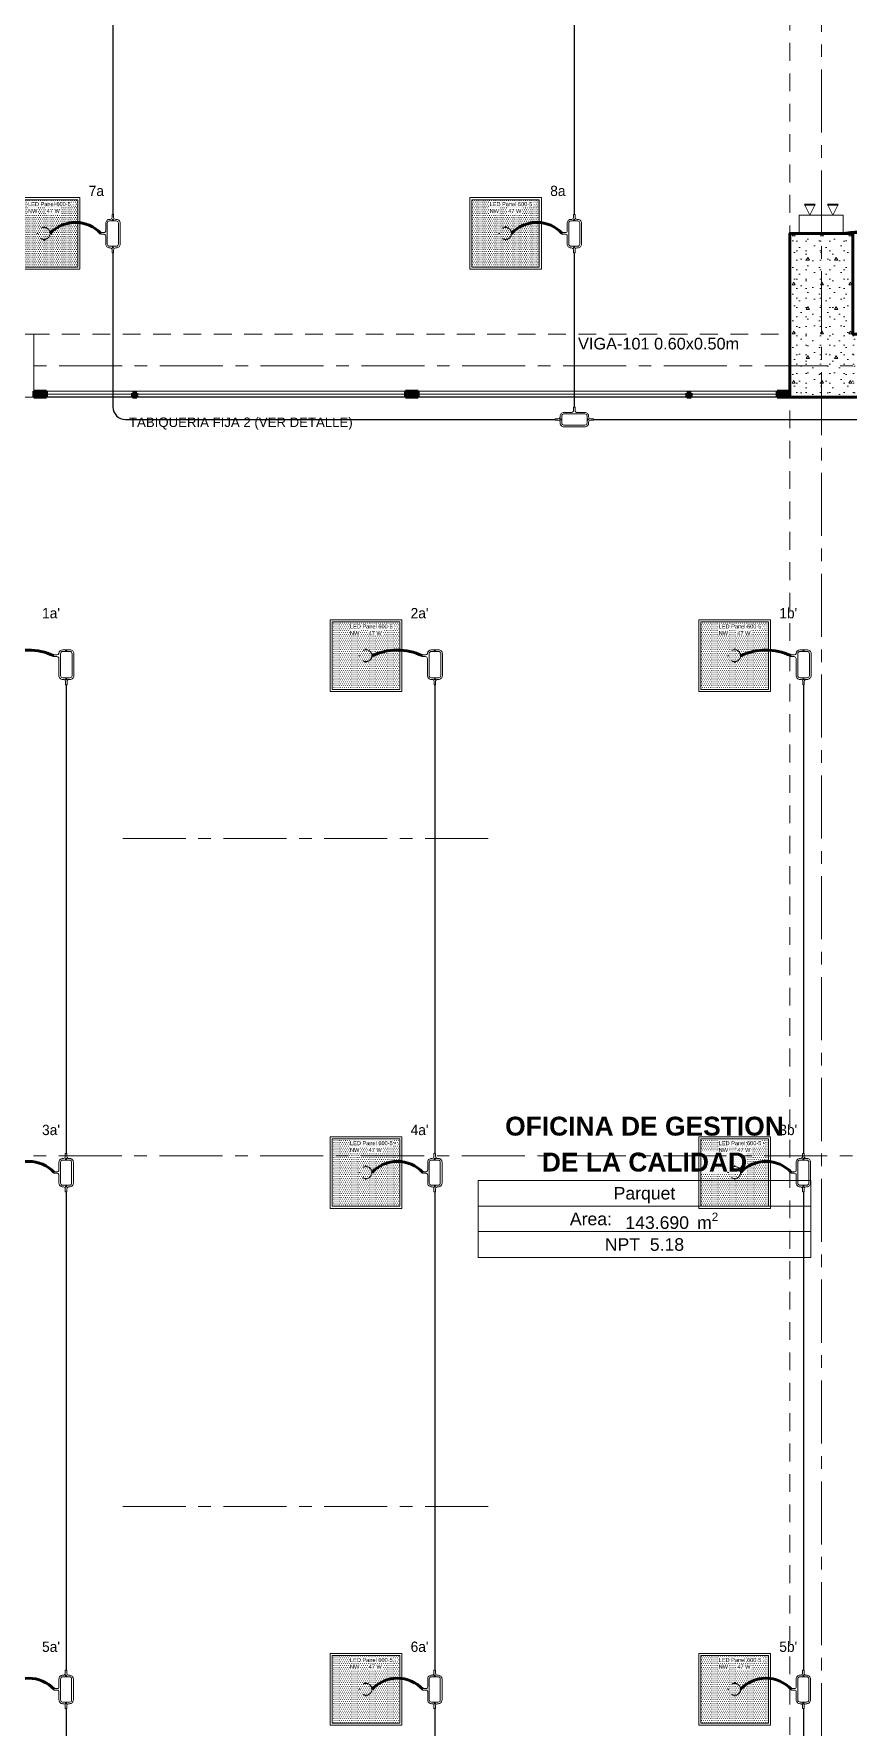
# Model space of a CAD drawing. Header units: inches. Extents: x -38 to 5698, y -33 to 92.
# Drawn here: x 102.57 to 109.03, y 19.15 to 32.58 of the extents above; entities that cross this region are included whole.
import ezdxf
from ezdxf.lldxf.tags import DXFTag

# ---------------------------------------------------------------- set-up
doc = ezdxf.new("R2010")
doc.units = ezdxf.units.IN
doc.header["$MEASUREMENT"] = 0
doc.set_wipeout_variables(frame=1)
for name, pattern in [('CONTINUA', [0]), ('DASHED', [0.75, 0.5, -0.25]), ('Hidden Line', [0.195611, 0.141111, -0.0545]), ('HIDDEN2', [0.1875, 0.125, -0.0625]), ('Punto & Raya', [0.65, 0.5, -0.075, 0, -0.075]), ('Wipeout_Contour', [1, 0, -1])]:
    doc.linetypes.add(name, pattern=pattern)
for name, color, linetype, lineweight in [('00_IE_Luminarias', 6, 'Continuous', 30), ('ALUMBRADO_CONDUIT', 30, 'CONDUIT1', 30), ('Bancas', 1, 'Continuous', 13), ('CABLEADO EXT.', 3, 'PVCSUBT', 30), ('Luminarias', 5, 'Continuous', 20), ('pulsador', 4, 'Continuous', 40), ('Simb_Alumbrado', 140, 'CONTINUA', 30)]:
    doc.layers.add(name, color=color, linetype=linetype, lineweight=lineweight)
for name, color, linetype in [('02 _ ARQ _ ALB _ Ejes Generales', 7, 'Continuous'), ('02 _ ARQ _ ZON _ Espacio.3D', 7, 'Continuous'), ('08 _ STR _ EXT _ 06 Columnas', 7, 'Continuous'), ('08 _ STR _ EXT _ 09 Vigas', 7, 'Continuous'), ('Acabado - Muros', 7, 'Continuous'), ('Marcador - Secciones', 251, 'Continuous'), ('Notas - Etiquetas', 251, 'Continuous')]:
    doc.layers.add(name, color=color, linetype=linetype)
doc.styles.add('Estilo_Generado_1', font='swisseb.ttf')
doc.styles.add('Estilo_Generado_4', font='swisse.ttf')
doc.styles.add('Estilo_Generado_7', font='swisse.ttf')
doc.styles.add('{18b73a54-fa43-428c-adcb-c1c7bbdf2c84}', font='Simplex.shx')
tags = doc.linetypes.add('CONDUIT', pattern='A,1.5,-0.210535,["con",{18b73a54-fa43-428c-adcb-c1c7bbdf2c84},S=0.2,R=0,X=0,Y=-0.065594],-0.702384', length=2.412919).pattern_tags.tags
tags[6] = DXFTag(74, 10)
tags = doc.linetypes.add('CONDUIT1', pattern='A,1,-0.19772,["con",{18b73a54-fa43-428c-adcb-c1c7bbdf2c84},S=0.2,R=0,X=0,Y=-0.065594],-0.593642', length=1.791362).pattern_tags.tags
tags[6] = DXFTag(74, 10)
tags = doc.linetypes.add('PVCSUBT', pattern='A,0.6,-0.3,0.6,-0.075691,["PVC",Standard,S=0.2,R=0,X=0,Y=-0.093724],-0.621005', length=2.196696).pattern_tags.tags
tags[10] = DXFTag(74, 10)

# ---------------------------------------------------------------- blocks, each defined once
blk = doc.blocks.new('*U270')
at = {"layer": 'Luminarias', "linetype": 'DASHED', "lineweight": 0, "ltscale": 0.05}
blk.add_lwpolyline([(0, -0.005), (0, 0.005)], dxfattribs=at)
blk = doc.blocks.new('*U271')
at = {"color": 0, "linetype": 'ByBlock', "lineweight": -2, "transparency": 16777216}
for p, rotation in [((-0.05, 0), 90), ((0, -0.05), 180), ((0.05, 0), 269.9999999999999)]:
    blk.add_blockref('*U270', p, dxfattribs=dict(at, rotation=rotation))
blk.add_blockref('*U270', (0, 0.05), dxfattribs=at)
blk = doc.blocks.new('PANEL LED 50W')
at = {"layer": 'Luminarias'}
h = blk.add_hatch(dxfattribs=at)
h.set_pattern_fill('DOTS', color=4, scale=0.009097)
h.set_pattern_definition([(0, (0, -2e-14), (0.0072206, 0.01444116), [0, -0.01444116])])
h.paths.add_polyline_path([(-0.257, -0.257), (0.257, -0.257), (0.257, 0.257), (-0.257, 0.257)])
h.paths.add_polyline_path([(-0.13, 0.097), (0.185, 0.097), (0.185, 0.247), (-0.13, 0.247)], flags=24)
at = {"layer": 'Luminarias', "color": 4, "lineweight": 0}
for points in [[(-0.273, 0.273), (0.273, 0.273), (0.273, -0.273), (-0.273, -0.273)], [(-0.257, -0.257), (0.257, -0.257), (0.257, 0.257), (-0.257, 0.257)]]:
    blk.add_lwpolyline(points, close=True, dxfattribs=at)
at = {"layer": 'Luminarias', "color": 4, "linetype": 'DASHED', "lineweight": 0, "ltscale": 0.01}
blk.add_circle((0, 0), 0.0455, dxfattribs=at)
at = {"color": 4}
blk.add_blockref('*U271', (0, 0), dxfattribs=at)
at = {"layer": 'Luminarias', "color": 4, "insert": (-0.122, 0.239), "char_height": 0.03093, "width": 0.38285, "attachment_point": 1}
blk.add_mtext('{\\Ftxt|c0;LED Panel 600-5 - NW      47 W}', dxfattribs=at)
blk = doc.blocks.new('oval t')
at = {"layer": 'Simb_Alumbrado', "lineweight": 13}
blk.add_lwpolyline([(0.014, 0.01, -0.414214), (0.004, 0.02), (0.004, 0.042), (-0.006, 0.042), (-0.006, 0.02, -0.414214), (-0.016, 0.01), (-0.066, 0.01, 0.414214), (-0.09, -0.014), (-0.09, -0.018, -0.414214), (-0.102, -0.03), (-0.121, -0.03), (-0.121, -0.04), (-0.102, -0.04, -0.451917), (-0.09, -0.054, 0.451917), (-0.066, -0.081), (0.066, -0.081, 0.414214), (0.09, -0.057), (0.09, -0.051, -0.398753), (0.102, -0.04), (0.121, -0.04), (0.121, -0.03), (0.102, -0.03, -0.368669), (0.09, -0.018), (0.09, -0.014, 0.414214), (0.066, 0.01), (0.014, 0.01)], format="xyb", dxfattribs=at)
blk.add_lwpolyline([(-0.066, 0), (0.066, 0, -0.414214), (0.08, -0.014), (0.08, -0.057, -0.414214), (0.066, -0.07), (-0.066, -0.07, -0.414214), (-0.08, -0.057), (-0.08, -0.014, -0.414214)], format="xyb", close=True, dxfattribs=at)
for points in [[(-0.091, -0.035), (-0.083, -0.035)], [(-0.087, -0.031), (-0.087, -0.039)], [(0.084, -0.035), (0.092, -0.035)], [(0.088, -0.031), (0.088, -0.039)]]:
    blk.add_lwpolyline(points, dxfattribs=at)
for centre in [(-0.087, -0.035), (0.088, -0.035)]:
    blk.add_circle(centre, 0.00419, dxfattribs=at)
blk = doc.blocks.new('CAJA OVAL TIPO L')
at = {"layer": 'Simb_Alumbrado', "lineweight": 13}
blk.add_lwpolyline([(-0.049, -0.079), (-0.049, -0.034, -0.380413), (-0.026, -0.009), (-0.026, -0.009, 0.341426), (-0.016, 0.003), (-0.016, 0.024), (-0.006, 0.024), (-0.006, 0.003, 0.414214), (0.006, -0.009), (0.114, -0.009, -0.414214), (0.139, -0.034), (0.139, -0.038, 0.414214), (0.151, -0.051), (0.172, -0.051), (0.172, -0.061), (0.151, -0.061, 0.414214), (0.139, -0.073), (0.139, -0.079, -0.414214), (0.114, -0.104), (-0.024, -0.104, -0.414214), (-0.049, -0.079, 0.414214)], format="xyb", dxfattribs=at)
for points in [[(-0.048, -0.056), (-0.04, -0.056)], [(-0.044, -0.051), (-0.044, -0.06)], [(0.132, -0.056), (0.141, -0.056)], [(0.137, -0.051), (0.137, -0.06)]]:
    blk.add_lwpolyline(points, dxfattribs=at)
blk.add_lwpolyline([(-0.024, -0.02), (0.114, -0.02, -0.414214), (0.128, -0.034), (0.128, -0.079, -0.414214), (0.114, -0.093), (-0.024, -0.093, -0.414214), (-0.038, -0.079), (-0.038, -0.034, -0.414214)], format="xyb", close=True, dxfattribs=at)
for centre in [(-0.044, -0.056), (0.137, -0.056)]:
    blk.add_circle(centre, 0.00438, dxfattribs=at)
blk = doc.blocks.new('luz de emergencia')
at = {"color": 5, "lineweight": 40}
for p, q in [((164.149, 48.937, 0), (164.233, 48.937, 0)), ((164.331, 48.937, 0), (164.415, 48.937, 0))]:
    blk.add_line(p, q, dxfattribs=at)
at = {"layer": '00_IE_Luminarias', "color": 5, "linetype": 'Continuous', "lineweight": 13}
for p, q in [((164.191, 49.021, 0), (164.149, 48.937, 0)), ((164.233, 48.937, 0), (164.191, 49.021, 0)), ((164.373, 49.021, 0), (164.331, 48.937, 0)), ((164.415, 48.937, 0), (164.373, 49.021, 0))]:
    blk.add_line(p, q, dxfattribs=at)
at = {"layer": '00_IE_Luminarias', "color": 5, "linetype": 'Continuous', "lineweight": 13, "elevation": 0}
blk.add_lwpolyline([(164.457, 49.021), (164.107, 49.021), (164.107, 49.167), (164.457, 49.167)], close=True, dxfattribs=at)

msp = doc.modelspace()

# ---------------------------------------------------------------- hatches: boundary and pattern name
at = {"layer": '08 _ STR _ EXT _ 06 Columnas', "linetype": 'Continuous', "lineweight": 9}
h = msp.add_hatch(dxfattribs=at)
h.set_pattern_fill('HORMIGÓN_EN_MASA_0002', style=0, pattern_type=2)
h.set_pattern_definition([(0, (92.5, 3e-09), (0, 0.3897114), [0.024375, -0.200625]), (0, (92.6125, 0.19486), (0, 0.3897114), [0.024375, -0.200625]), (60, (92.5, 3e-09), (-0.3375, 0.1948557), [0.024375, -0.200625]), (60, (92.725, 3e-09), (-0.3375, 0.1948557), [0.024375, -0.200625]), (120, (92.5244, 3e-09), (0.3375, 0.1948557), [0.024375, -0.200625]), (120, (92.7494, 3e-09), (0.3375, 0.1948557), [0.024375, -0.200625]), (0, (92.500015, 0.0375), (0, 0.075), [0, -0.075, 0, -0.1125]), (45, (92.537515, 0.0375), (-0.05303301, 0.05303301), [0, -0.05625, 0, -0.09375])])
h.paths.add_polyline_path([(109.47, 29.7), (109.47, 30.2), (109.07, 30.2), (109.07, 31), (108.57, 31), (108.57, 29.7)])

# ---------------------------------------------------------------- linework, layer by layer
at = {"layer": '02 _ ARQ _ ALB _ Ejes Generales', "color": 251, "linetype": 'Punto & Raya', "lineweight": 13}
for p, q in [((108.82, 45.9), (108.82, 2.05)), ((148.07, 29.95), (97.345, 29.95)), ((103.275, 26.2), (106.275, 26.2)), ((103.275, 20.9), (106.275, 20.9))]:
    msp.add_line(p, q, dxfattribs=at)
at = {"layer": '02 _ ARQ _ ZON _ Espacio.3D', "color": 252, "linetype": 'Continuous', "lineweight": 13}
for p, q in [((106.095, 23.488), (106.095, 22.877)), ((106.095, 23.488), (108.736, 23.488)), ((108.736, 22.877), (108.736, 23.488)), ((106.095, 23.284), (108.736, 23.284)), ((106.095, 23.081), (108.736, 23.081)), ((106.095, 22.877), (108.736, 22.877))]:
    msp.add_line(p, q, dxfattribs=at)
at = {"layer": '02 _ ARQ _ ZON _ Espacio.3D', "color": 254, "linetype": 'Continuous', "lineweight": 0, "flags": 128}
msp.add_lwpolyline([(100.82, 33.75), (100.82, 29.75), (101.57, 29.75), (101.57, 30.7), (102.07, 30.7), (102.07, 30.2), (102.57, 30.2), (102.57, 29.7), (108.57, 29.7), (108.57, 31), (112.57, 31), (112.57, 29.7), (115.57, 29.7), (115.57, 30.8), (116.07, 30.8), (116.07, 30.2), (116.67, 30.2), (116.67, 29.7), (122.57, 29.7), (122.57, 30.6), (122.812, 30.6), (122.812, 39)], dxfattribs=at)
msp.add_lwpolyline([(100.82, 17.4), (112.52, 17.4), (112.52, 29.7), (100.82, 29.7), (100.82, 27.965), (102.07, 27.965), (102.07, 27.79), (100.82, 27.79)], close=True, dxfattribs=at)
at = {"layer": '08 _ STR _ EXT _ 06 Columnas', "color": 7, "linetype": 'Continuous', "lineweight": 80, "flags": 128}
msp.add_lwpolyline([(109.47, 29.7), (108.57, 29.7), (108.57, 31), (109.07, 31), (109.07, 30.2), (109.47, 30.2)], close=True, dxfattribs=at)
at = {"layer": '08 _ STR _ EXT _ 09 Vigas', "color": 251, "linetype": 'Hidden Line', "lineweight": 13}
for p, q in [((108.57, 30.2), (108.57, 39.4)), ((102.07, 30.2), (108.57, 30.2)), ((108.57, 17.4), (108.57, 29.7))]:
    msp.add_line(p, q, dxfattribs=at)
at = {"layer": 'Acabado - Muros', "color": 7, "linetype": 'Continuous', "lineweight": 60}
for p, q in [((102.57, 29.75), (102.57, 29.7)), ((108.57, 29.75), (108.57, 29.7))]:
    msp.add_line(p, q, dxfattribs=at)
at = {"layer": 'ALUMBRADO_CONDUIT', "color": 30, "lineweight": 30, "ltscale": 0.4, "true_color": 0xf26722}
for p, q in [((103.197, 33.347), (103.197, 31.151)), ((106.859, 33.347), (106.859, 31.151)), ((103.297, 29.524), (106.708, 29.524)), ((107.013, 29.524), (112.632, 29.524)), ((102.827, 27.421), (102.827, 23.701)), ((105.752, 27.421), (105.752, 23.701)), ((108.678, 27.421), (108.678, 23.701)), ((102.827, 23.397), (102.827, 19.601)), ((105.752, 23.397), (105.752, 19.601)), ((108.678, 23.397), (108.678, 19.601)), ((102.827, 19.297), (102.827, 18.304)), ((105.752, 19.297), (105.752, 18.3)), ((108.678, 19.297), (108.678, 18.3))]:
    msp.add_line(p, q, dxfattribs=at)
msp.add_arc((103.297, 29.624), 0.1, 180, 270, dxfattribs=at)
at = {"layer": 'CABLEADO EXT.', "color": 3, "lineweight": 80}
for centre, radius, start, end in [((102.9, 30.813), 0.275, 42.972, 137.028), ((106.562, 30.813), 0.275, 42.972, 137.028), ((109.128, 30.266), 0.746, 29.0947, 100.2724), ((102.528, 27.218), 0.476, 65.3702, 114.8494), ((105.454, 27.218), 0.476, 65.3702, 114.8494), ((108.379, 27.218), 0.476, 65.3702, 114.8494), ((102.529, 23.363), 0.275, 42.972, 137.028), ((105.455, 23.363), 0.275, 42.972, 137.028), ((108.38, 23.363), 0.275, 42.972, 137.028), ((102.529, 19.263), 0.275, 42.972, 137.028), ((105.455, 19.263), 0.275, 42.972, 137.028), ((108.38, 19.263), 0.275, 42.972, 137.028)]:
    msp.add_arc(centre, radius, start, end, dxfattribs=at)
at = {"layer": 'Marcador - Secciones', "color": 251, "linetype": 'Punto & Raya', "lineweight": 13}
msp.add_line((97.167, 23.682), (121.453, 23.682), dxfattribs=at)

# ---------------------------------------------------------------- block references
at = {"layer": 'ALUMBRADO_CONDUIT', "xscale": 1.041283452965173, "yscale": 1.041283452965173, "zscale": 1.041283452965173}
for p in [(102.651, 31), (106.314, 31), (105.206, 27.65), (108.132, 27.65), (105.206, 23.55), (108.132, 23.55), (105.206, 19.45), (108.132, 19.45)]:
    msp.add_blockref('PANEL LED 50W', p, dxfattribs=at)
at = {"layer": 'ALUMBRADO_CONDUIT', "linetype": 'CONDUIT', "lineweight": 30, "xscale": -1.253906979044094, "yscale": 1.253906979044094, "zscale": 1.253906979044094, "rotation": 90}
for p in [(102.757, 27.636), (105.682, 27.636), (108.608, 27.636)]:
    msp.add_blockref('CAJA OVAL TIPO L', p, dxfattribs=at)
at = {"layer": 'Bancas', "color": 252, "true_color": 0x939598, "xscale": -1.253906979044094, "yscale": 1.253906979044094, "zscale": 1.253906979044094, "rotation": 90}
for p in [(103.153, 30.999), (106.815, 30.999), (102.782, 23.549), (105.708, 23.549), (108.633, 23.549), (102.782, 19.449), (105.708, 19.449), (108.633, 19.449)]:
    msp.add_blockref('oval t', p, dxfattribs=at)
at = {"layer": 'Bancas', "color": 252, "true_color": 0x939598, "xscale": 1.253906979044094, "yscale": 1.253906979044094, "zscale": 1.253906979044094}
msp.add_blockref('oval t', (106.86, 29.568), dxfattribs=at)
at = {"layer": 'pulsador', "color": 4, "lineweight": 40, "xscale": -1, "rotation": 179.9990839526639}
msp.add_blockref('luz de emergencia', (-55.462, 80.169, 0), dxfattribs=at)

# ---------------------------------------------------------------- texts
at = {"layer": '00_IE_Luminarias', "color": 6, "linetype": 'HIDDEN2'}
for s, p in [('7a', (103.005, 31.297)), ('8a', (106.668, 31.297)), ("1a'", (102.635, 27.947)), ("2a'", (105.56, 27.947)), ("1b'", (108.486, 27.947)), ("3a'", (102.635, 23.847)), ("4a'", (105.56, 23.847)), ("3b'", (108.486, 23.847)), ("5a'", (102.635, 19.747)), ("6a'", (105.56, 19.747)), ("5b'", (108.486, 19.747))]:
    msp.add_text(s, height=0.0817, dxfattribs=at).set_placement(p)
at = {"layer": '02 _ ARQ _ ZON _ Espacio.3D', "color": 252, "lineweight": 25, "attachment_point": 2}
for s, insert, char_height, style in [('\\A1;{\\pqc;\\pt0;\\fSwis721 Ex BT|b1|i0|c0|p34;OFICINA DE GESTION}', (107.416, 23.993), 0.15, 'Estilo_Generado_1'), ('\\A1;{\\pqc;\\pt0;\\fSwis721 Ex BT|b1|i0|c0|p34;DE LA CALIDAD}', (107.416, 23.708), 0.15, 'Estilo_Generado_1'), ('\\A1;{\\pqc;\\pt0;\\fSwis721 Ex BT|b0|i0|c238|p34;Parquet}', (107.416, 23.436), 0.1, 'Estilo_Generado_7'), ('\\A1;{\\pqc;\\pt0;\\fSwis721 Ex BT|b0|i0|c238|p34;Area: }', (106.991, 23.232), 0.1, 'Estilo_Generado_7'), ('\\A1;{\\pqc;\\pt0,0.3;\\fSwis721 Ex BT|b0|i0|c238|p34;143.690\\fSwis721 Ex BT|b0|i0|c238|p34;\\A1{\\H.66x;\\S^  ;}\\fSwis721 Ex BT|b0|i0|c238|p34; m\\fSwis721 Ex BT|b0|i0|c238|p34;\\A1{\\H.66x;\\S2^  ;}}', (107.633, 23.232), 0.1, 'Estilo_Generado_7'), ('\\A1;{\\pqc;\\pt0;\\fSwis721 Ex BT|b0|i0|c238|p34;NPT  5.18}', (107.416, 23.029), 0.1, 'Estilo_Generado_7')]:
    msp.add_mtext(s, dxfattribs=dict(at, insert=insert, char_height=char_height, style=style))
at = {"layer": 'Notas - Etiquetas', "color": 8, "linetype": 'Continuous', "lineweight": 13, "style": 'Estilo_Generado_4'}
for s, insert, char_height, attachment_point in [('\\A1;{\\pql;\\fSwis721 Ex BT|b0|i0|c0|p34;VIGA-101\\fSwis721 Ex BT|b0|i0|c0|p34; \\fSwis721 Ex BT|b0|i0|c0|p34;0.60\\fSwis721 Ex BT|b0|i0|c0|p34;x\\fSwis721 Ex BT|b0|i0|c0|p34;0.50\\fSwis721 Ex BT|b0|i0|c0|p34;m}', (106.889, 30.172), 0.0925, 1), ('\\A1;{\\pql;\\fSwis721 Ex BT|b0|i0|c0|p34;TABIQUERIA FIJA 2 (VER DETALLE)\\fSwis721 Ex BT|b0|i0|c0|p34; }', (103.325, 29.491), 0.075, 4)]:
    msp.add_mtext(s, dxfattribs=dict(at, insert=insert, char_height=char_height, attachment_point=attachment_point))

# ---------------------------------------------------------------- next in the draw order: wipeouts: each hides what was drawn before it
at = {"color": 254, "linetype": 'Wipeout_Contour', "lineweight": 0, "ltscale": 4898.152595}
msp.add_wipeout([(103.37, 29.733), (103.386, 29.733), (103.386, 29.7), (105.52, 29.7), (105.52, 29.75), (103.37, 29.75)], dxfattribs=at).dxf.layer = 'Acabado - Muros'
at = {"color": 254, "linetype": 'Wipeout_Contour', "lineweight": 0, "ltscale": 4913.906819}
msp.add_wipeout([(105.62, 29.75), (105.62, 29.7), (107.753, 29.7), (107.753, 29.733), (107.77, 29.733), (107.77, 29.75)], dxfattribs=at).dxf.layer = 'Acabado - Muros'

# ---------------------------------------------------------------- next in the draw order: wipeouts: each hides what was drawn before it
at = {"color": 254, "linetype": 'Wipeout_Contour', "lineweight": 0, "ltscale": 4890.454257}
msp.add_wipeout([(102.67, 29.75), (102.67, 29.7), (103.353, 29.7), (103.353, 29.733), (103.37, 29.733), (103.37, 29.75)], dxfattribs=at).dxf.layer = 'Acabado - Muros'
at = {"color": 254, "linetype": 'Wipeout_Contour', "lineweight": 0, "ltscale": 4921.605313}
msp.add_wipeout([(107.77, 29.733), (107.786, 29.733), (107.786, 29.7), (108.47, 29.7), (108.47, 29.75), (107.77, 29.75)], dxfattribs=at).dxf.layer = 'Acabado - Muros'

# ---------------------------------------------------------------- next in the draw order: linework, layer by layer
at = {"layer": 'Acabado - Muros', "color": 251, "linetype": 'Continuous', "lineweight": 13, "flags": 128}
for points in [[(102.67, 29.75), (105.52, 29.75)], [(102.67, 29.7), (103.353, 29.7)], [(103.386, 29.7), (105.52, 29.7)], [(105.62, 29.75), (108.47, 29.75)], [(105.62, 29.7), (107.753, 29.7)], [(107.786, 29.7), (108.47, 29.7)]]:
    msp.add_lwpolyline(points, dxfattribs=at)

# ---------------------------------------------------------------- next in the draw order: wipeouts: each hides what was drawn before it
at = {"color": 254, "linetype": 'Wipeout_Contour', "lineweight": 0, "ltscale": 3266.212965}
msp.add_wipeout([(105.52, 29.705), (105.52, 29.725), (103.386, 29.725), (103.386, 29.705)], dxfattribs=at).dxf.layer = 'Acabado - Muros'
at = {"color": 254, "linetype": 'Wipeout_Contour', "lineweight": 0, "ltscale": 3275.141063}
msp.add_wipeout([(107.753, 29.705), (107.753, 29.725), (105.62, 29.725), (105.62, 29.705)], dxfattribs=at).dxf.layer = 'Acabado - Muros'

# ---------------------------------------------------------------- next in the draw order: hatches: boundary and pattern name
at = {"layer": 'Acabado - Muros', "linetype": 'Continuous', "lineweight": 0}
msp.add_hatch(color=254, dxfattribs=at).paths.add_polyline_path([(105.62, 29.75), (105.52, 29.75), (105.52, 29.7), (105.62, 29.7)])

# ---------------------------------------------------------------- next in the draw order: linework, layer by layer
at = {"layer": 'Acabado - Muros', "color": 7, "linetype": 'Continuous', "lineweight": 60}
for p, q in [((105.62, 29.75), (105.52, 29.75)), ((105.52, 29.75), (105.52, 29.7)), ((105.62, 29.7), (105.52, 29.7)), ((105.62, 29.75), (105.62, 29.7))]:
    msp.add_line(p, q, dxfattribs=at)
at = {"layer": 'Acabado - Muros', "color": 7, "linetype": 'Continuous', "lineweight": 13, "flags": 128}
for points in [[(105.52, 29.705), (105.52, 29.725), (103.386, 29.725), (103.386, 29.705)], [(107.753, 29.705), (107.753, 29.725), (105.62, 29.725), (105.62, 29.705)]]:
    msp.add_lwpolyline(points, close=True, dxfattribs=at)
at = {"layer": 'ALUMBRADO_CONDUIT', "color": 30, "lineweight": 30, "ltscale": 0.4, "true_color": 0xf26722}
msp.add_line((106.859, 30.847), (106.859, 29.62), dxfattribs=at)

# ---------------------------------------------------------------- next in the draw order: wipeouts: each hides what was drawn before it
at = {"color": 254, "linetype": 'Wipeout_Contour', "lineweight": 0, "ltscale": 3260.450831}
msp.add_wipeout([(103.353, 29.705), (103.353, 29.725), (102.67, 29.725), (102.67, 29.705)], dxfattribs=at).dxf.layer = 'Acabado - Muros'
at = {"color": 254, "linetype": 'Wipeout_Contour', "lineweight": 0, "ltscale": 3280.903339}
msp.add_wipeout([(108.47, 29.705), (108.47, 29.725), (107.786, 29.725), (107.786, 29.705)], dxfattribs=at).dxf.layer = 'Acabado - Muros'

# ---------------------------------------------------------------- next in the draw order: hatches: boundary and pattern name
at = {"layer": 'Acabado - Muros', "linetype": 'Continuous', "lineweight": 0}
for points in [[(102.67, 29.7), (102.67, 29.75), (102.57, 29.75), (102.57, 29.7)], [(103.386, 29.733), (103.353, 29.733), (103.353, 29.7), (103.386, 29.7)], [(107.786, 29.733), (107.753, 29.733), (107.753, 29.7), (107.786, 29.7)], [(108.47, 29.7), (108.57, 29.7), (108.57, 29.75), (108.47, 29.75)]]:
    msp.add_hatch(color=254, dxfattribs=at).paths.add_polyline_path(points)

# ---------------------------------------------------------------- next in the draw order: linework, layer by layer
at = {"layer": '08 _ STR _ EXT _ 09 Vigas', "color": 251, "linetype": 'Hidden Line', "lineweight": 13}
msp.add_line((102.07, 29.7), (136.57, 29.7), dxfattribs=at)
at = {"layer": 'Acabado - Muros', "color": 7, "linetype": 'Continuous', "lineweight": 60}
for p, q in [((102.67, 29.75), (102.57, 29.75)), ((102.67, 29.7), (102.57, 29.7)), ((102.67, 29.75), (102.67, 29.7)), ((103.386, 29.733), (103.353, 29.733)), ((103.353, 29.733), (103.353, 29.7)), ((103.386, 29.7), (103.353, 29.7)), ((103.386, 29.733), (103.386, 29.7)), ((107.786, 29.733), (107.753, 29.733)), ((107.753, 29.733), (107.753, 29.7)), ((107.786, 29.7), (107.753, 29.7)), ((107.786, 29.733), (107.786, 29.7)), ((108.47, 29.75), (108.47, 29.7)), ((108.57, 29.75), (108.47, 29.75)), ((108.57, 29.7), (108.47, 29.7))]:
    msp.add_line(p, q, dxfattribs=at)
at = {"layer": 'Acabado - Muros', "color": 7, "linetype": 'Continuous', "lineweight": 13, "flags": 128}
for points in [[(103.353, 29.705), (103.353, 29.725), (102.67, 29.725), (102.67, 29.705)], [(108.47, 29.705), (108.47, 29.725), (107.786, 29.725), (107.786, 29.705)]]:
    msp.add_lwpolyline(points, close=True, dxfattribs=at)
at = {"layer": 'ALUMBRADO_CONDUIT', "color": 30, "lineweight": 30, "ltscale": 0.4, "true_color": 0xf26722}
msp.add_line((103.197, 30.847), (103.197, 29.624), dxfattribs=at)

doc.saveas('drawing.dxf')
